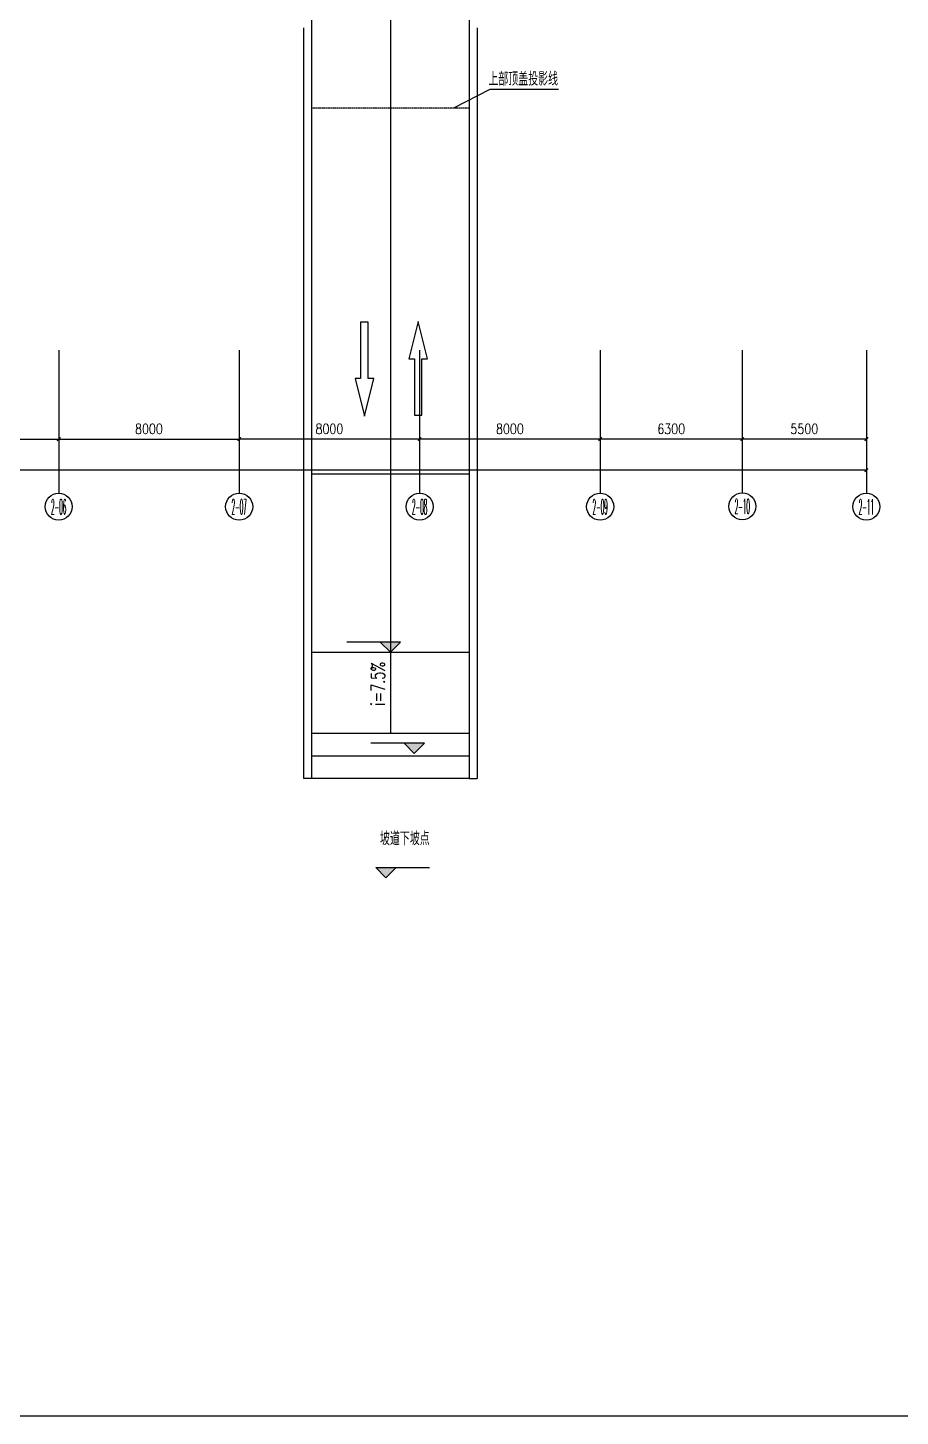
# Model space of a CAD drawing. Extents: x -781653 to 929899, y -292639 to -18670.
# Drawn here: x 293584 to 332254, y -281685 to -220105 of the extents above; entities that cross this region are included whole.
import ezdxf
from ezdxf.enums import TextEntityAlignment as Align

# ---------------------------------------------------------------- set-up
doc = ezdxf.new("R2010")
doc.units = 0
doc.header["$LTSCALE"] = 10
doc.header["$MEASUREMENT"] = 0
doc.linetypes.add('CENTER', pattern=[2, 1.25, -0.25, 0.25, -0.25])
doc.linetypes.add('DASH', pattern=[0.35, 0.25, -0.1])
doc.layers.get('0').update_dxf_attribs({"linetype": 'CONTINUOUS'})
doc.layers.get('Defpoints').update_dxf_attribs({"linetype": 'CONTINUOUS'})
for name, color, linetype in [('A-STAIRS', 9, 'CONTINUOUS'), ('AXIS', 3, 'CONTINUOUS'), ('AXIS_TEXT', 7, 'CONTINUOUS'), ('DOTE', 8, 'CENTER'), ('PUB_DIM', 3, 'CONTINUOUS'), ('TEXT', 7, 'CONTINUOUS'), ('结构墙', 7, 'CONTINUOUS'), ('行车方向', 4, 'CONTINUOUS'), ('行车线', 207, 'CONTINUOUS')]:
    doc.layers.add(name, color=color, linetype=linetype)
doc.layers.get('DOTE').off()
doc.styles.add('_TCH_AXIS', font='COMPLEX', dxfattribs={"bigfont": 'GBCBIG'})
doc.styles.add('COMPLEX', font='COMPLEX')
doc.styles.add('DIM_FONT', font='SIMPLEX', dxfattribs={"width": 0.8, "bigfont": 'HZTXT'})
doc.styles.add('FS2', font='tjromans.shx', dxfattribs={"width": 0.8, "bigfont": 'tjhztxt.shx'})
doc.dimstyles.new('DIMN300', dxfattribs={"dimscale": 3, "dimtxt": 300, "dimasz": 100, "dimexe": 250, "dimexo": 300, "dimgap": 150, "dimtad": 1, "dimdec": 0, "dimzin": 0, "dimdsep": 46, "dimtxsty": 'DIM_FONT', "dimblk": 'ARCHTICK', "dimcen": 0.09, "dimclrt": 7, "dimazin": 2, "dimtfac": 1, "dimtdec": 0, "dimtix": 1, "dimtmove": 2, "dimatfit": 3, "dimfxl": 0, "dimtolj": 1, "dimtzin": 0, "dimarcsym": 0})

# ---------------------------------------------------------------- blocks, each defined once
blk = doc.blocks.new('A$C1C157CE4')
at = {"layer": '行车线', "linetype": 'DASH', "ltscale": 3000}
for points in [[(4167, 2967), (1667, 2967), (1667, 3217), (0, 2800), (1667, 2383), (1667, 2633), (4167, 2633)], [(2531, 833), (2531, 583), (31, 583), (31, 250), (2531, 250), (2531, 0), (4198, 417)]]:
    blk.add_lwpolyline(points, close=True, dxfattribs=at)
blk = doc.blocks.new('A$C0FE76EBE')
at = {"layer": '结构墙', "linetype": 'ByBlock'}
for p, q in [((-121037, -18153), (-121037, -67253)), ((-114037, -29653), (-114037, -67253)), ((-121387, -33953), (-121387, -67253)), ((-113687, -33953), (-113687, -67253)), ((-121037, -67253), (-121387, -67253)), ((-114037, -67253), (-113687, -67253))]:
    blk.add_line(p, q, dxfattribs=at)
blk = doc.blocks.new('_ArchTick')
at = {"color": 0, "linetype": 'ByBlock', "const_width": 0.4}
blk.add_lwpolyline([(-0.5, -0.5), (0.5, 0.5)], dxfattribs=at)
blk = doc.blocks.new('*D73')
at = {"layer": 'Defpoints', "color": 0}
for p in [(119864, 7535), (127864, 7535), (127864, 3600)]:
    blk.add_point(p, dxfattribs=at)
at = {"layer": 'PUB_DIM', "color": 0, "lineweight": -2}
for p, q in [((119864, 7085), (119864, 3225)), ((127864, 7085), (127864, 3225)), ((119864, 3600), (127864, 3600))]:
    blk.add_line(p, q, dxfattribs=at)
at = {"layer": 'PUB_DIM', "color": 0, "lineweight": -2, "xscale": 150, "yscale": 150, "zscale": 150, "rotation": 180}
blk.add_blockref('_ArchTick', (119864, 3600), dxfattribs=at)
at = {"layer": 'PUB_DIM', "color": 0, "lineweight": -2, "xscale": 150, "yscale": 150, "zscale": 150}
blk.add_blockref('_ArchTick', (127864, 3600), dxfattribs=at)
at = {"layer": 'PUB_DIM', "color": 7, "insert": (123864, 4050), "char_height": 450, "attachment_point": 5, "style": 'DIM_FONT'}
blk.add_mtext('\\A1;8000', dxfattribs=at)
blk = doc.blocks.new('*D74')
at = {"layer": 'Defpoints', "color": 0}
for p in [(111864, 7535), (119864, 7535), (119864, 3600)]:
    blk.add_point(p, dxfattribs=at)
at = {"layer": 'PUB_DIM', "color": 0, "lineweight": -2}
for p, q in [((111864, 7085), (111864, 3225)), ((119864, 7085), (119864, 3225)), ((111864, 3600), (119864, 3600))]:
    blk.add_line(p, q, dxfattribs=at)
at = {"layer": 'PUB_DIM', "color": 0, "lineweight": -2, "xscale": 150, "yscale": 150, "zscale": 150, "rotation": 180}
blk.add_blockref('_ArchTick', (111864, 3600), dxfattribs=at)
at = {"layer": 'PUB_DIM', "color": 0, "lineweight": -2, "xscale": 150, "yscale": 150, "zscale": 150}
blk.add_blockref('_ArchTick', (119864, 3600), dxfattribs=at)
at = {"layer": 'PUB_DIM', "color": 7, "insert": (115864, 4050), "char_height": 450, "attachment_point": 5, "style": 'DIM_FONT'}
blk.add_mtext('\\A1;8000', dxfattribs=at)
blk = doc.blocks.new('_AXISO')
blk.add_circle((0, 0), 0.5)
at = {"layer": 'AXIS_TEXT', "style": 'COMPLEX', "width": 1.041667}
blk.add_attdef('A', text='', height=0.56, dxfattribs=at).set_placement((-0.25, -0.28), (0.25, -0.28), align=Align.FIT)
blk = doc.blocks.new('*D122')
at = {"layer": 'Defpoints', "color": 0}
for p in [(150164, 7535), (155664, 7535), (150164, 3600)]:
    blk.add_point(p, dxfattribs=at)
at = {"layer": 'PUB_DIM', "color": 0, "lineweight": -2}
for p, q in [((150164, 7085), (150164, 3225)), ((155664, 7085), (155664, 3225)), ((155664, 3600), (150164, 3600))]:
    blk.add_line(p, q, dxfattribs=at)
at = {"layer": 'PUB_DIM', "color": 0, "lineweight": -2, "xscale": 150, "yscale": 150, "zscale": 150, "rotation": 180}
blk.add_blockref('_ArchTick', (150164, 3600), dxfattribs=at)
at = {"layer": 'PUB_DIM', "color": 0, "lineweight": -2, "xscale": 150, "yscale": 150, "zscale": 150}
blk.add_blockref('_ArchTick', (155664, 3600), dxfattribs=at)
at = {"layer": 'PUB_DIM', "color": 7, "insert": (152914, 4050), "char_height": 450, "attachment_point": 5, "style": 'DIM_FONT'}
blk.add_mtext('\\A1;5500', dxfattribs=at)
blk = doc.blocks.new('*D136')
at = {"layer": 'Defpoints', "color": 0}
for p in [(143864, 7535), (150164, 7535), (143864, 3600)]:
    blk.add_point(p, dxfattribs=at)
at = {"layer": 'PUB_DIM', "color": 0, "lineweight": -2}
for p, q in [((143864, 7085), (143864, 3225)), ((150164, 7085), (150164, 3225)), ((150164, 3600), (143864, 3600))]:
    blk.add_line(p, q, dxfattribs=at)
at = {"layer": 'PUB_DIM', "color": 0, "lineweight": -2, "xscale": 150, "yscale": 150, "zscale": 150, "rotation": 180}
blk.add_blockref('_ArchTick', (143864, 3600), dxfattribs=at)
at = {"layer": 'PUB_DIM', "color": 0, "lineweight": -2, "xscale": 150, "yscale": 150, "zscale": 150}
blk.add_blockref('_ArchTick', (150164, 3600), dxfattribs=at)
at = {"layer": 'PUB_DIM', "color": 7, "insert": (147014, 4050), "char_height": 450, "attachment_point": 5, "style": 'DIM_FONT'}
blk.add_mtext('\\A1;6300', dxfattribs=at)
blk = doc.blocks.new('*D137')
at = {"layer": 'Defpoints', "color": 0}
for p in [(135864, 7535), (143864, 7535), (135864, 3600)]:
    blk.add_point(p, dxfattribs=at)
at = {"layer": 'PUB_DIM', "color": 0, "lineweight": -2}
for p, q in [((135864, 7085), (135864, 3225)), ((143864, 7085), (143864, 3225)), ((143864, 3600), (135864, 3600))]:
    blk.add_line(p, q, dxfattribs=at)
at = {"layer": 'PUB_DIM', "color": 0, "lineweight": -2, "xscale": 150, "yscale": 150, "zscale": 150, "rotation": 180}
blk.add_blockref('_ArchTick', (135864, 3600), dxfattribs=at)
at = {"layer": 'PUB_DIM', "color": 0, "lineweight": -2, "xscale": 150, "yscale": 150, "zscale": 150}
blk.add_blockref('_ArchTick', (143864, 3600), dxfattribs=at)
at = {"layer": 'PUB_DIM', "color": 7, "insert": (139864, 4050), "char_height": 450, "attachment_point": 5, "style": 'DIM_FONT'}
blk.add_mtext('\\A1;8000', dxfattribs=at)
blk = doc.blocks.new('*D144')
at = {"layer": 'Defpoints', "color": 0}
for p in [(127864, 7535), (135864, 7535), (127864, 3600)]:
    blk.add_point(p, dxfattribs=at)
at = {"layer": 'PUB_DIM', "color": 0, "lineweight": -2}
for p, q in [((127864, 7085), (127864, 3225)), ((135864, 7085), (135864, 3225)), ((135864, 3600), (127864, 3600))]:
    blk.add_line(p, q, dxfattribs=at)
at = {"layer": 'PUB_DIM', "color": 0, "lineweight": -2, "xscale": 150, "yscale": 150, "zscale": 150, "rotation": 180.0000000000004}
blk.add_blockref('_ArchTick', (127864, 3600), dxfattribs=at)
at = {"layer": 'PUB_DIM', "color": 0, "lineweight": -2, "xscale": 150, "yscale": 150, "zscale": 150}
blk.add_blockref('_ArchTick', (135864, 3600), dxfattribs=at)
at = {"layer": 'PUB_DIM', "color": 7, "insert": (131864, 4050), "char_height": 450, "attachment_point": 5, "style": 'DIM_FONT'}
blk.add_mtext('\\A1;8000', dxfattribs=at)
blk = doc.blocks.new('*D145')
at = {"layer": 'Defpoints', "color": 0}
for p in [(9264, 7535), (155664, 7535), (9264, 2220)]:
    blk.add_point(p, dxfattribs=at)
at = {"layer": 'PUB_DIM', "color": 0, "lineweight": -2}
for p, q in [((9264, 7085), (9264, 1845)), ((155664, 7085), (155664, 1845)), ((155664, 2220), (9264, 2220))]:
    blk.add_line(p, q, dxfattribs=at)
at = {"layer": 'PUB_DIM', "color": 0, "lineweight": -2, "xscale": 150, "yscale": 150, "zscale": 150, "rotation": 180}
blk.add_blockref('_ArchTick', (9264, 2220), dxfattribs=at)
at = {"layer": 'PUB_DIM', "color": 0, "lineweight": -2, "xscale": 150, "yscale": 150, "zscale": 150}
blk.add_blockref('_ArchTick', (155664, 2220), dxfattribs=at)
at = {"layer": 'PUB_DIM', "color": 7, "insert": (82464, 2670), "char_height": 450, "attachment_point": 5, "style": 'DIM_FONT'}
blk.add_mtext('\\A1;146400', dxfattribs=at)
blk = doc.blocks.new('A$C0684325B')
at = {"layer": 'PUB_DIM'}
blk.add_hatch(color=256, dxfattribs=at).paths.add_polyline_path([(600, 300), (0, 300), (300, 0)])
for p, q in [((0, 300), (1584, 300)), ((300, 0), (0, 300)), ((300, 0), (600, 300))]:
    blk.add_line(p, q, dxfattribs=at)
blk = doc.blocks.new('A$C35934B5C')
at = {"layer": 'AXIS'}
for p, q in [((119864.2, 7534.5), (119864.2, 1200)), ((127864.2, 7534.5), (127864.2, 1200)), ((135864.2, 7534.5), (135864.2, 1200)), ((143864.2, 7534.5), (143864.2, 1200)), ((150164.2, 7534.5), (150164.2, 1200)), ((155664.2, 7534.5), (155664.2, 1200))]:
    blk.add_line(p, q, dxfattribs=at)
ref = blk.add_blockref('_AXISO', (119864.2, 600), dxfattribs=dict(at, xscale=1200, yscale=1200, zscale=1200))
ref.add_attrib('A', '2-06', dxfattribs={"layer": 'AXIS_TEXT', "linetype": 'ByBlock', "height": 678.82, "style": '_TCH_AXIS', "width": 0.2625}).set_placement((119524.8, 260.6), (120203.6, 260.6), align=Align.FIT)
ref = blk.add_blockref('_AXISO', (127864.2, 600), dxfattribs=dict(at, xscale=1200, yscale=1200, zscale=1200))
ref.add_attrib('A', '2-07', dxfattribs={"layer": 'AXIS_TEXT', "linetype": 'ByBlock', "height": 678.82, "style": '_TCH_AXIS', "width": 0.2625}).set_placement((127524.8, 260.6), (128203.6, 260.6), align=Align.FIT)
ref = blk.add_blockref('_AXISO', (135864.2, 600), dxfattribs=dict(at, xscale=1200, yscale=1200, zscale=1200))
ref.add_attrib('A', '2-08', dxfattribs={"layer": 'AXIS_TEXT', "linetype": 'ByBlock', "height": 678.82, "style": '_TCH_AXIS', "width": 0.2625}).set_placement((135524.8, 260.6), (136203.6, 260.6), align=Align.FIT)
ref = blk.add_blockref('_AXISO', (143864.2, 600), dxfattribs=dict(at, xscale=1200, yscale=1200, zscale=1200))
ref.add_attrib('A', '2-09', dxfattribs={"layer": 'AXIS_TEXT', "linetype": 'ByBlock', "height": 678.82, "style": '_TCH_AXIS', "width": 0.2625}).set_placement((143524.8, 260.6), (144203.6, 260.6), align=Align.FIT)
ref = blk.add_blockref('_AXISO', (150166.9, 615.4), dxfattribs=dict(at, xscale=1200, yscale=1200, zscale=1200))
ref.add_attrib('A', '2-10', dxfattribs={"layer": 'AXIS_TEXT', "linetype": 'ByBlock', "height": 678.82, "style": '_TCH_AXIS', "width": 0.28}).set_placement((149827.5, 276), (150506.3, 276), align=Align.FIT)
ref = blk.add_blockref('_AXISO', (155664.2, 600), dxfattribs=dict(at, xscale=1200, yscale=1200, zscale=1200))
ref.add_attrib('A', '2-11', dxfattribs={"layer": 'AXIS_TEXT', "linetype": 'ByBlock', "height": 678.82, "style": '_TCH_AXIS', "width": 0.3}).set_placement((155324.8, 260.6), (156003.6, 260.6), align=Align.FIT)
at = {"layer": 'PUB_DIM'}
for base, p1, p2, picture, middle in [((9264.2, 2219.7), (155664.2, 7534.5), (9264.2, 7534.5), '*D145', (82464.2, 2669.7)), ((135864.2, 3600), (143864.2, 7534.5), (135864.2, 7534.5), '*D137', (139864.2, 4050)), ((143864.2, 3600), (150164.2, 7534.5), (143864.2, 7534.5), '*D136', (147014.2, 4050))]:
    dim = blk.add_linear_dim(base=base, p1=p1, p2=p2, dimstyle='DIMN300', override={"dimscale": 1.5}, dxfattribs=at)
    dim.commit()
    dim.dimension.update_dxf_attribs({"geometry": picture, "text_midpoint": middle})
for p1, p2, distance, picture, middle in [((111864.2, 7534.5), (119864.2, 7534.5), -3934.5, '*D74', (115864.2, 4050)), ((119864.2, 7534.5), (127864.2, 7534.5), -3934.5, '*D73', (123864.2, 4050)), ((135864.2, 7534.5), (127864.2, 7534.5), 3934.5, '*D144', (131864.2, 4050))]:
    dim = blk.add_aligned_dim(p1=p1, p2=p2, distance=distance, dimstyle='DIMN300', override={"dimscale": 1.5}, dxfattribs=at)
    dim.commit()
    dim.dimension.update_dxf_attribs({"geometry": picture, "text_midpoint": middle})
dim = blk.add_linear_dim(base=(150164.2, 3600), p1=(155664.2, 7534.5), p2=(150164.2, 7534.5), angle=180, dimstyle='DIMN300', override={"dimscale": 1.5}, dxfattribs=at)
dim.commit()
dim.dimension.update_dxf_attribs({"geometry": '*D122', "text_midpoint": (152914.2, 4050)})

msp = doc.modelspace()

# ---------------------------------------------------------------- linework, layer by layer
at = {"layer": 'A-STAIRS', "linetype": 'DASH', "ltscale": 5}
msp.add_line((313154, -223672.1), (306154, -223672.1), dxfattribs=at)
at = {"layer": 'A-STAIRS', "linetype": 'ByBlock'}
for p, q in [((306154, -239890.5), (313154, -239890.5)), ((306154, -247805.1), (313154, -247805.1))]:
    msp.add_line(p, q, dxfattribs=at)
at = {"layer": 'A-STAIRS'}
for p, q in [((313154, -251405.1), (306154, -251405.1)), ((313154, -252405.1), (306154, -252405.1)), ((313154, -253405.1), (306154, -253405.1))]:
    msp.add_line(p, q, dxfattribs=at)
at = {"layer": 'A-STAIRS', "linetype": 'ByBlock'}
msp.add_lwpolyline([(309654, -215805.1), (309654, -251405.1)], dxfattribs=at)
at = {"layer": 'Defpoints'}
msp.add_lwpolyline([(127382.3, -35385.3), (528640.4, -35385.3), (528640.4, -281685.3), (127382.3, -281685.3)], close=True, dxfattribs=at)
at = {"layer": 'TEXT'}
msp.add_lwpolyline([(317107, -222842.7), (314057.4, -222842.7), (312460.4, -223672.1)], dxfattribs=at)

# ---------------------------------------------------------------- block references
at = {"layer": 'DOTE', "color": 3}
msp.add_blockref('A$C35934B5C', (175089.6, -241945.8), dxfattribs=at)
at = {"layer": 'PUB_DIM', "yscale": 1.5, "zscale": 1.5}
for p, xscale in [((310104, -247805.1), -1.5), ((311163.5, -252285.7), -1.5), ((309009.6, -257801.7), 1.5)]:
    msp.add_blockref('A$C0684325B', p, dxfattribs=dict(at, xscale=xscale))
at = {"layer": '结构墙'}
msp.add_blockref('A$C0FE76EBE', (427190.6, -186151.8), dxfattribs=at)
at = {"layer": '行车方向', "rotation": 90}
msp.add_blockref('A$C1C157CE4', (311304.7, -237324.4), dxfattribs=at)

# ---------------------------------------------------------------- texts
at = {"layer": 'TEXT', "style": 'FS2', "width": 0.7}
msp.add_text('上部顶盖投影线', height=600, rotation=0.161118, dxfattribs=at).set_placement((315543.8, -222673.3), align=Align.CENTER)
for s, rotation, p in [('i=7.5%', 90, (309403.3, -250171.2)), ('坡道下坡点', 0.161118, (309196, -256365.3))]:
    msp.add_text(s, height=600, rotation=rotation, dxfattribs=at).set_placement(p)

doc.saveas('drawing.dxf')
